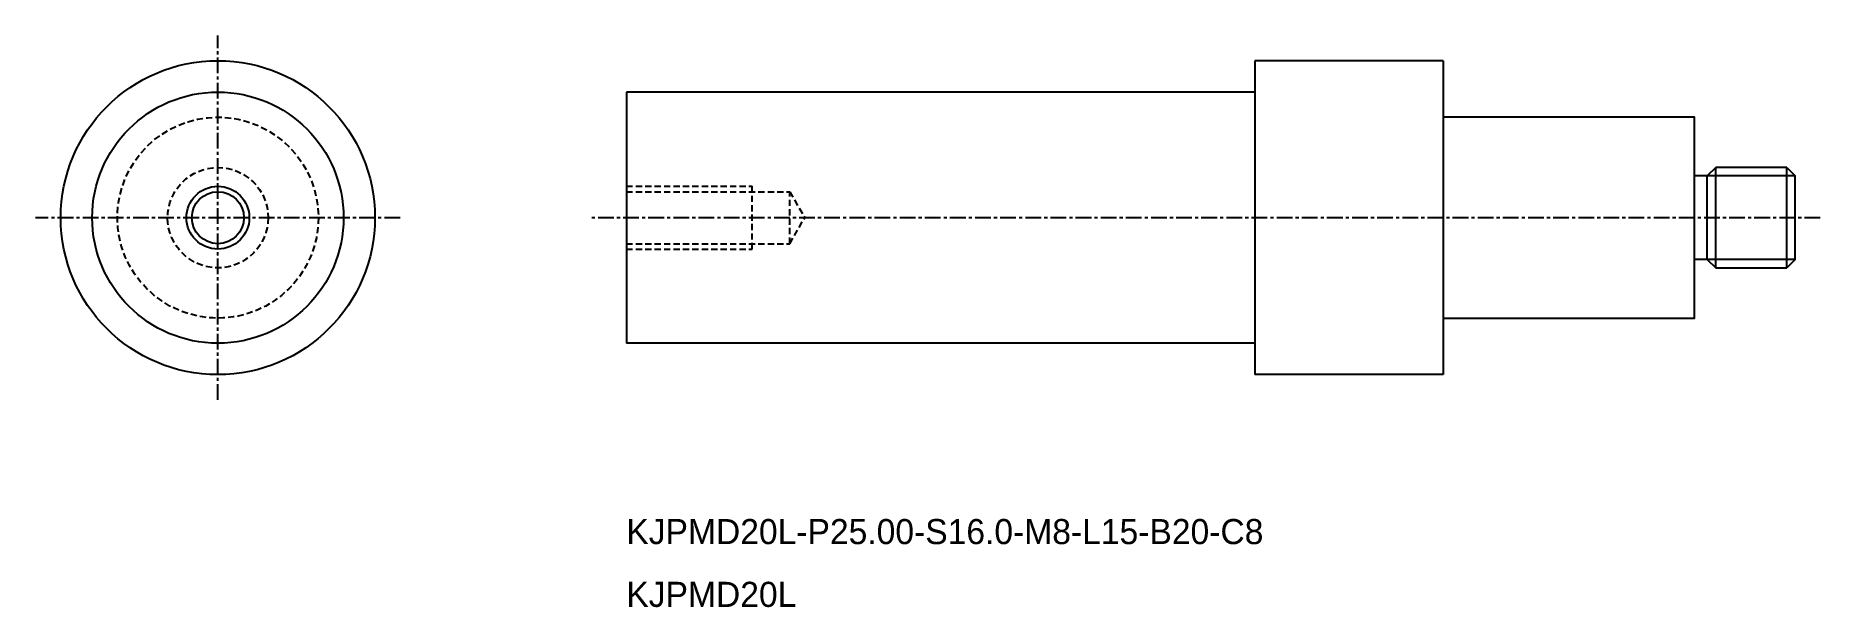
# Model space of a CAD drawing. Extents: x -2278 to -2136, y -929 to -884.
import ezdxf

# ---------------------------------------------------------------- set-up
doc = ezdxf.new("R2010")
doc.units = 0
doc.linetypes.add('CENTER', pattern=[2, 1.25, -0.25, 0.25, -0.25])
doc.linetypes.add('DASHED', pattern=[0.75, 0.5, -0.25])
doc.layers.get('0').update_dxf_attribs({"linetype": 'CONTINUOUS'})
doc.layers.add('CENTER', color=1, linetype='CENTER')

msp = doc.modelspace()

# ---------------------------------------------------------------- linework, layer by layer
at = {"color": 7, "linetype": 'CONTINUOUS'}
for p, q in [((-2181.37, -885.89), (-2181.37, -910.89)), ((-2166.37, -885.89), (-2181.37, -885.89)), ((-2166.37, -885.89), (-2166.37, -910.89)), ((-2231.37, -888.39), (-2231.37, -908.39)), ((-2181.37, -888.39), (-2231.37, -888.39)), ((-2144.69, -894.39), (-2145.37, -895.07)), ((-2144.69, -902.39), (-2144.69, -894.39)), ((-2139.04, -894.39), (-2144.69, -894.39)), ((-2139.04, -894.39), (-2138.37, -895.07)), ((-2139.04, -902.39), (-2139.04, -894.39)), ((-2145.37, -895.07), (-2146.37, -895.07)), ((-2145.37, -901.72), (-2145.37, -895.07)), ((-2138.37, -901.72), (-2138.37, -895.07)), ((-2145.37, -901.72), (-2146.37, -901.72)), ((-2145.37, -901.72), (-2144.69, -902.39)), ((-2144.69, -902.39), (-2139.04, -902.39)), ((-2138.37, -901.72), (-2139.04, -902.39)), ((-2181.37, -908.39), (-2231.37, -908.39)), ((-2166.37, -910.89), (-2181.37, -910.89))]:
    msp.add_line(p, q, dxfattribs=at)
at = {"color": 3, "linetype": 'DASHED'}
for p, q in [((-2231.37, -895.89), (-2221.37, -895.89)), ((-2221.37, -900.89), (-2221.37, -895.89)), ((-2231.37, -896.33), (-2218.37, -896.33)), ((-2218.37, -900.46), (-2218.37, -896.33)), ((-2218.37, -896.33), (-2217.17, -898.39)), ((-2218.37, -900.46), (-2217.17, -898.39)), ((-2231.37, -900.46), (-2218.37, -900.46)), ((-2231.37, -900.89), (-2221.37, -900.89))]:
    msp.add_line(p, q, dxfattribs=at)
at = {"color": 3}
for p, q in [((-2138.37, -895.07), (-2145.37, -895.07)), ((-2138.37, -901.72), (-2145.37, -901.72))]:
    msp.add_line(p, q, dxfattribs=at)
at = {"color": 7, "linetype": 'CONTINUOUS'}
msp.add_lwpolyline([(-2166.37, -906.39), (-2146.37, -906.39), (-2146.37, -890.39), (-2166.37, -890.39)], close=True, dxfattribs=at)
for radius in [12.5, 10, 2.07]:
    msp.add_circle((-2263.87, -898.39), radius, dxfattribs=at)
at = {"color": 3, "linetype": 'DASHED'}
for radius in [8, 4]:
    msp.add_circle((-2263.87, -898.39), radius, dxfattribs=at)
at = {"color": 3, "linetype": 'CONTINUOUS'}
msp.add_circle((-2263.87, -898.39), 2.5, dxfattribs=at)
at = {"layer": 'CENTER', "color": 1, "linetype": 'CENTER'}
for p, q in [((-2263.87, -912.89), (-2263.87, -883.89)), ((-2249.37, -898.39), (-2278.37, -898.39)), ((-2136.37, -898.39), (-2234.37, -898.39))]:
    msp.add_line(p, q, dxfattribs=at)

# ---------------------------------------------------------------- texts
at = {"color": 7, "linetype": 'CONTINUOUS'}
for s, p in [('KJPMD20L-P25.00-S16.0-M8-L15-B20-C8', (-2231.37, -924.39)), ('KJPMD20L', (-2231.37, -929.39))]:
    msp.add_text(s, height=2, dxfattribs=at).set_placement(p)

doc.saveas('drawing.dxf')
